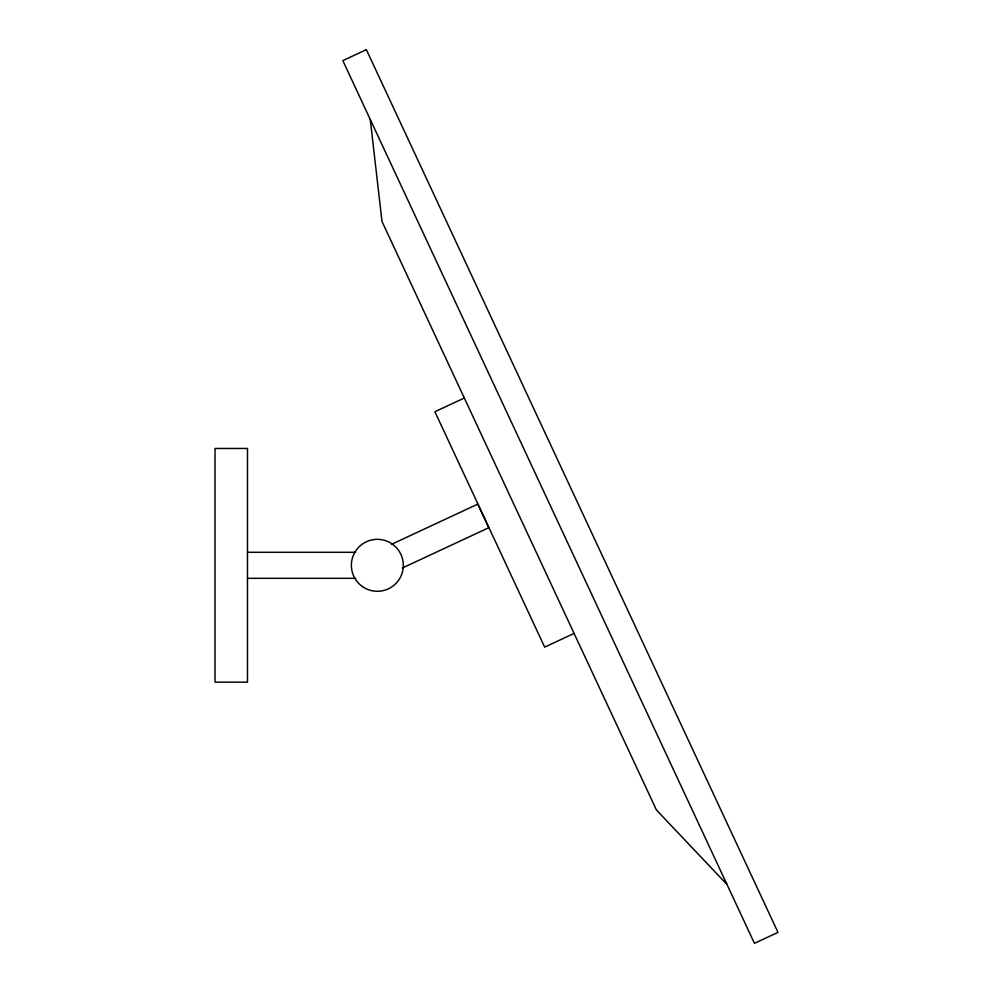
<?xml version="1.0" encoding="UTF-8"?>
<svg xmlns="http://www.w3.org/2000/svg" width="993" height="993" viewBox="0 0 993 993"><rect width="100%" height="100%" fill="white"/><g stroke="black" fill="none" stroke-linecap="round" stroke-linejoin="round"><path stroke-width="1.49" d="M464.327 398.007L434.897 411.735L544.66 647.126L574.091 633.41M391.366 544.412L477.77 504.121L488.779 527.717L402.364 568.008M247.48 552.294L355.705 552.294M247.48 578.323L355.705 578.323M727 884.502L656.41 809.953L381.995 221.464L370.265 119.47M366.355 49.65L342.821 60.623L754.444 943.35L777.978 932.377L366.355 49.65M247.48 448.464L215.022 448.464L215.022 682.154L247.48 682.154L247.48 448.464M362.457 586.59A25.967 25.967 0 0 0 403.22 567.574A25.967 25.967 0 0 0 366.367 541.768A25.967 25.967 0 0 0 362.457 586.59"/></g></svg>
